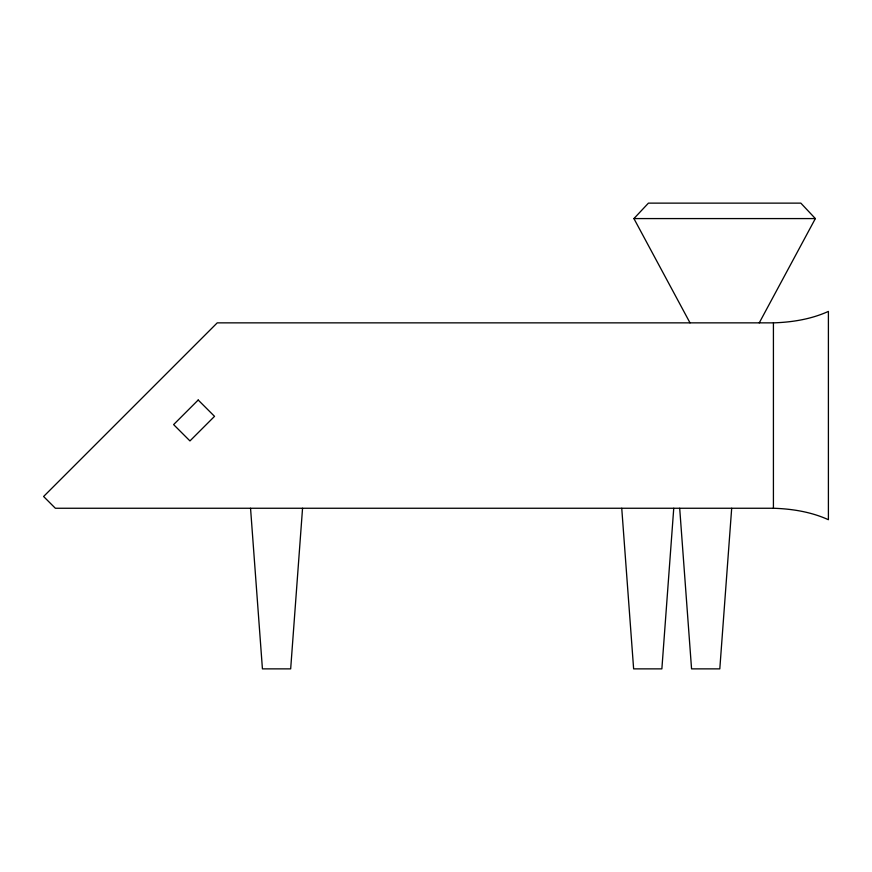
<?xml version="1.0" encoding="UTF-8"?>
<svg xmlns="http://www.w3.org/2000/svg" width="872" height="872" viewBox="0 0 872 872"><rect width="100%" height="100%" fill="white"/><g stroke="black" fill="none" stroke-linecap="round" stroke-linejoin="round"><path stroke-width="1.31" d="M302.551 508.256L290.67 668.868L262.428 668.868L250.547 508.256M673.751 508.256L661.87 668.868L633.628 668.868L621.747 508.256M731.684 508.256L719.803 668.868L691.561 668.868L679.691 508.256M759.261 322.858L815.353 218.578L800.834 203.132L648.43 203.132L633.922 218.578L690.014 322.858M773.42 322.858C792.19 322.269 811.2 319.217 828.4 311.402L828.4 519.712C811.2 511.897 792.19 508.845 773.42 508.256L55.361 508.256L43.6 496.495L217.237 322.858L773.42 322.858L773.42 508.256M633.922 218.578L815.353 218.578M198.195 400.019L173.615 424.599L189.954 440.927L214.534 416.347L198.195 400.019"/></g></svg>
